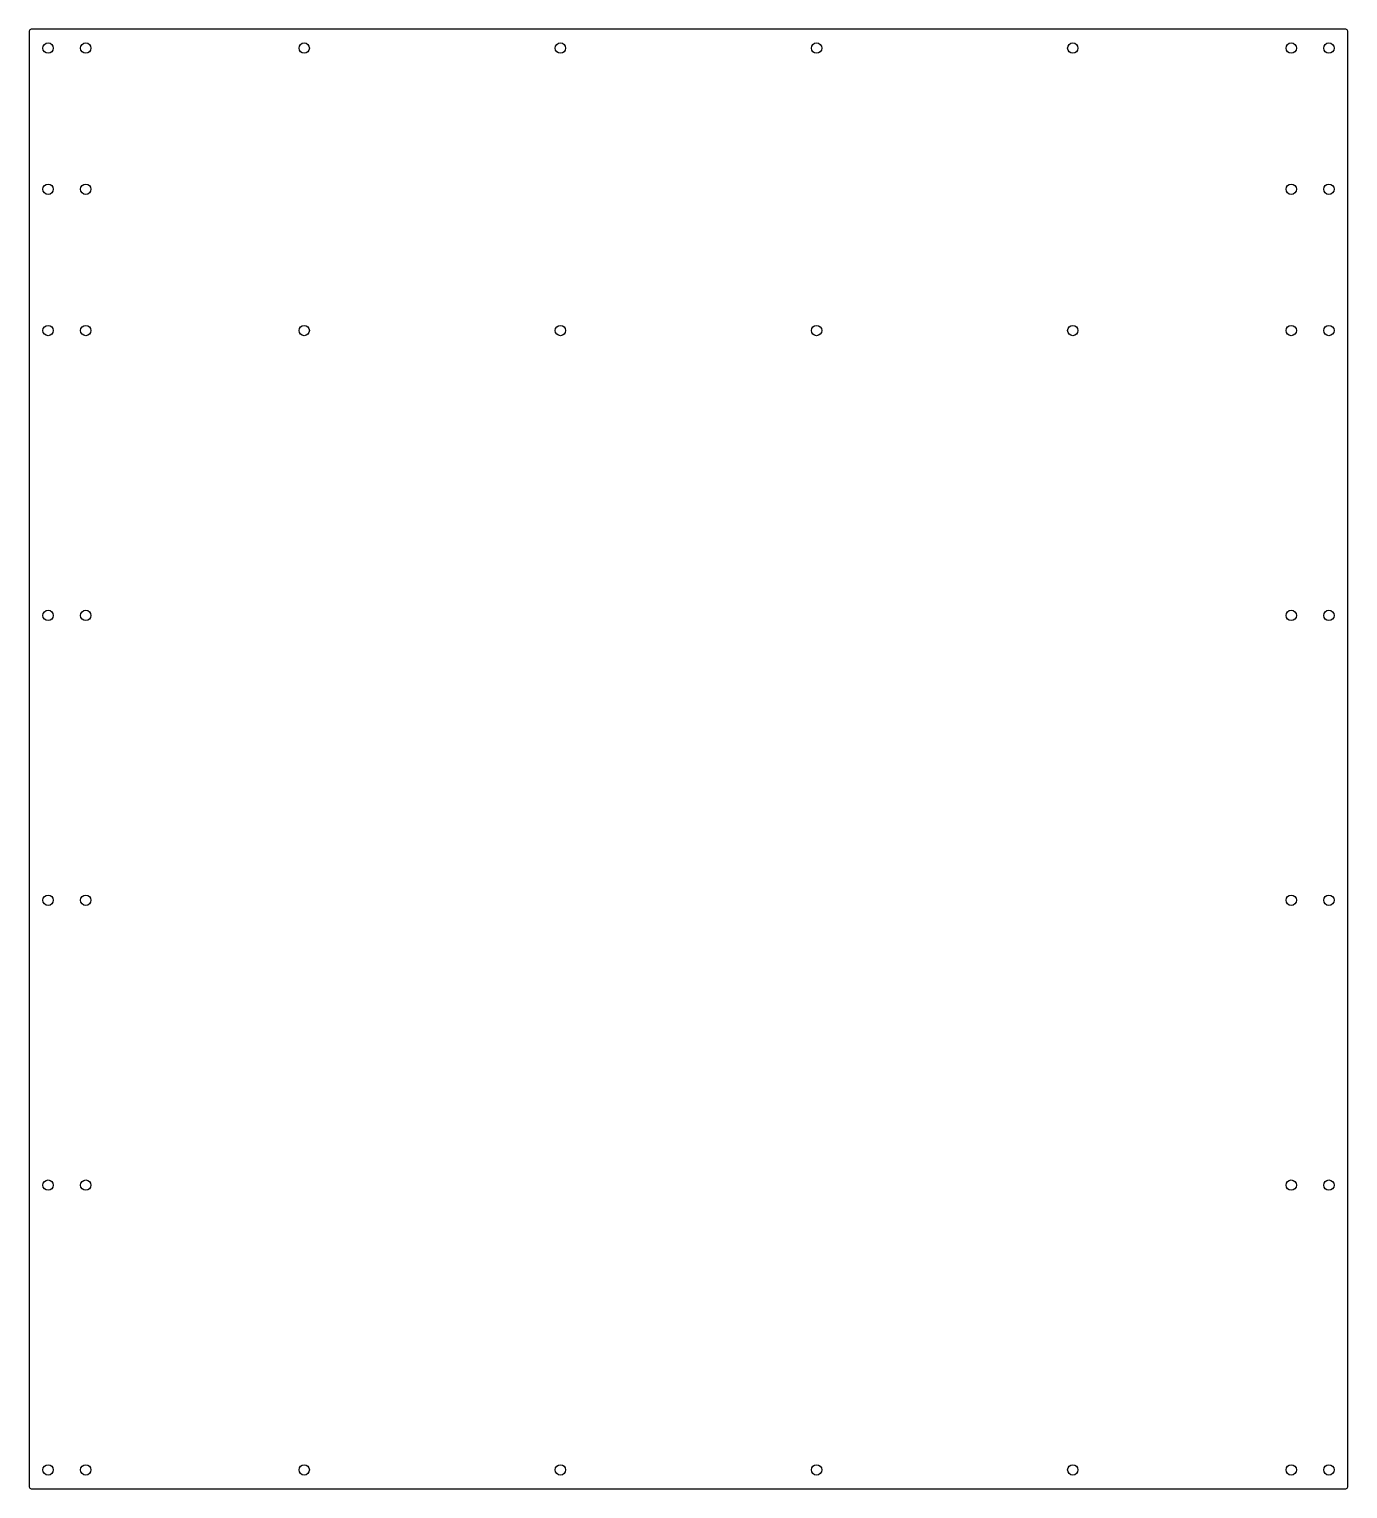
# Model space of a CAD drawing. Header units: millimetres. Extents: x -350 to 350, y -388 to 388.
import ezdxf

# ---------------------------------------------------------------- set-up
doc = ezdxf.new("R2010")
doc.units = ezdxf.units.MM

msp = doc.modelspace()

# ---------------------------------------------------------------- linework, layer by layer
at = {"color": 7, "linetype": 'Continuous', "lineweight": 25}
for p, q in [((349, 387.5), (-349, 387.5)), ((-350, 386.5), (-350, -386.5)), ((350, -386.5), (350, 386.5)), ((-349, -387.5), (349, -387.5))]:
    msp.add_line(p, q, dxfattribs=at)
for centre in [(-340, 377.5), (-320, 377.5), (-204, 377.5), (-68, 377.5), (68, 377.5), (204, 377.5), (320, 377.5), (340, 377.5), (-340, 302.5), (-320, 302.5), (320, 302.5), (340, 302.5), (-340, 227.5), (-320, 227.5), (-204, 227.5), (-68, 227.5), (68, 227.5), (204, 227.5), (320, 227.5), (340, 227.5), (-340, 76.25), (-320, 76.25), (320, 76.25), (340, 76.25), (-340, -75), (-320, -75), (320, -75), (340, -75), (-340, -226.25), (-320, -226.25), (320, -226.25), (340, -226.25), (-340, -377.5), (-320, -377.5), (-204, -377.5), (-68, -377.5), (68, -377.5), (204, -377.5), (320, -377.5), (340, -377.5)]:
    msp.add_circle(centre, 2.75, dxfattribs=at)
for centre, start, end in [((-349, 386.5), 90, 180), ((349, 386.5), 0, 90), ((-349, -386.5), 180, 270), ((349, -386.5), 270, 0)]:
    msp.add_arc(centre, 1, start, end, dxfattribs=at)

doc.saveas('drawing.dxf')
